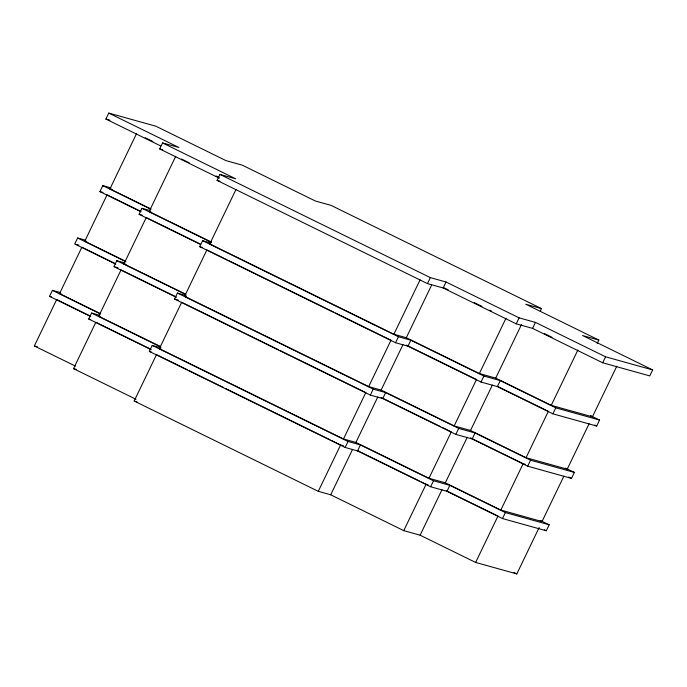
<?xml version="1.0" encoding="UTF-8"?>
<svg xmlns="http://www.w3.org/2000/svg" width="687" height="687" viewBox="0 0 687 687"><rect width="100%" height="100%" fill="white"/><g stroke="black" fill="none" stroke-linecap="round" stroke-linejoin="round"><path stroke-width="1.03" d="M160.655 145.936L105.884 119.066L108.769 113.089L155.837 126.202L225.971 160.612L242.313 165.172L315.376 201.008L331.065 205.387L541.485 308.609L540.248 311.168M90.684 316.535L49.516 296.346L52.401 290.361L60.55 292.628M85.746 240.27L77.597 237.994L74.72 243.979L115.888 264.177M141.084 211.811L99.916 191.613L102.801 185.636L110.95 187.903M75.518 366.145L34.35 345.956L56.669 299.575L90.177 316.011M100.714 313.787L59.554 293.589L81.873 247.208L115.382 263.653M125.919 261.421L84.75 241.231L107.069 194.85L140.577 211.287M151.114 209.063L109.954 188.865L136.593 133.51M219.29 178.156L159.685 148.924L162.561 142.939L178.903 147.49L108.769 113.089M151.192 349.683L88.7 319.026L91.586 313.04L99.752 315.324M124.957 262.958L116.781 260.682L113.905 266.668L176.387 297.316M200.63 244.486L139.1 214.301L141.986 208.316L150.152 210.591M136.017 399.293L73.535 368.636L95.854 322.255L150.651 349.142M160.26 346.454L98.73 316.278L121.058 269.897L175.855 296.775M185.464 294.096L123.935 263.911L146.254 217.53L169.328 228.848M211.622 242.202L149.139 211.544L175.778 156.189M597.209 343.491L598.858 340.074L582.507 335.514L652.65 369.924L649.773 375.909L602.705 362.788L532.562 328.377L516.22 323.826L443.158 287.982L427.469 283.611L217.058 180.389L219.934 174.404L235.624 178.775L162.561 142.939M541.519 521.029L549.179 524.782L546.294 530.768L502.498 518.556L446.971 491.317L430.629 486.765L357.566 450.921L345.149 447.46L149.345 351.409L152.222 345.424L160.818 347.82M565.762 468.191L574.375 472.424L571.498 478.401L527.702 466.198L472.175 438.959L455.833 434.399L382.771 398.563L370.345 395.094L174.541 299.043L177.426 293.057L186.022 295.453M590.957 415.833L599.579 420.058L596.694 426.043L552.898 413.832L497.371 386.592L481.029 382.041L407.966 346.196L395.549 342.736L199.745 246.676L202.622 240.699L210.265 242.829M539.14 527.539L516.822 573.911L475.636 562.438L420.109 535.199L403.767 530.639L330.713 494.795L318.287 491.334L134.171 401.019L156.499 354.638L187.182 369.692M563.881 476.143L542.026 521.553L500.84 510.072L445.313 482.832L428.971 478.272L355.909 442.437L343.491 438.976L159.375 348.653L181.694 302.271L242.107 331.907M589.077 423.776L567.222 469.187L526.044 457.705L470.518 430.466L454.176 425.914L381.113 390.07L368.687 386.609L184.58 296.286L206.899 249.913L227.036 259.789M616.771 366.24L592.426 416.829L551.24 405.347L495.713 378.108L479.371 373.548L406.309 337.712L393.891 334.243L209.775 243.928L235.959 189.526M318.287 491.334L340.606 444.961L343.474 445.76M343.491 438.976L365.81 392.595L280.468 350.731M368.687 386.609L391.015 340.228L335.393 312.946M393.891 334.243L420.075 279.841M345.149 447.46L348.026 441.475L360.443 444.936L433.506 480.78L449.848 485.331L505.374 512.571L549.179 524.782M370.345 395.094L373.23 389.108L385.647 392.578L458.71 428.413L475.052 432.973L530.579 460.213L574.375 472.424M395.549 342.736L398.426 336.75L410.852 340.211L483.906 376.055L500.256 380.607L555.783 407.846L599.579 420.058M427.469 283.611L430.354 277.625L446.043 281.996L519.106 317.841L535.448 322.401L605.582 356.802L652.65 369.924M330.713 494.795L352.568 449.384M355.909 442.437L377.764 397.026M381.113 390.07L402.968 344.659M406.309 337.712L431.573 285.217M357.566 450.921L360.443 444.936M382.771 398.563L385.647 392.578M407.966 346.196L410.852 340.211M443.158 287.982L446.043 281.996M403.767 530.639L426.095 484.258L428.13 484.833M428.971 478.272L451.29 431.9L442.643 427.649M454.176 425.914L476.495 379.533L406.318 345.106M479.371 373.548L506.01 318.193M430.629 486.765L433.506 480.78M455.833 434.399L458.71 428.413M481.029 382.041L483.906 376.055M516.22 323.826L519.106 317.841M420.109 535.199L441.964 489.779M445.313 482.832L467.169 437.421M470.518 430.466L492.373 385.055M495.713 378.108L521.433 324.659M446.971 491.317L449.848 485.331M472.175 438.959L475.052 432.973M497.371 386.592L500.256 380.607M532.562 328.377L535.448 322.401M475.636 562.438L497.963 516.057L446.267 490.698M500.84 510.072L523.159 463.691L525.22 464.266M526.044 457.705L548.363 411.333L497.62 386.438M551.24 405.347L577.879 349.992M502.498 518.556L505.374 512.571M527.702 466.198L530.579 460.213M552.898 413.832L555.783 407.846M602.705 362.788L605.582 356.802M105.884 119.066L109.98 120.208M159.685 148.924L162.75 149.775M217.058 180.389L219.995 181.205M541.485 308.609L525.795 304.229L598.858 340.074M109.954 188.865L112.015 189.44M99.916 191.613L102.973 192.472M149.139 211.544L151.183 212.12M139.1 214.301L142.166 215.151M209.775 243.928L211.69 244.46M199.745 246.676L202.613 247.475M84.75 241.231L86.811 241.798M75.742 244.263L78.79 245.113M123.935 263.911L125.979 264.478M114.927 266.951L117.992 267.801M184.58 296.286L186.486 296.818M174.541 299.043L178.362 300.107M59.554 293.589L61.607 294.165M49.516 296.346L51.559 296.913M98.73 316.278L100.774 316.844M88.7 319.026L90.744 319.592M159.375 348.653L161.29 349.185M149.345 351.409L151.252 351.942M34.35 345.956L37.442 346.815M73.535 368.636L76.6 369.494M134.171 401.019L137.039 401.818M145.206 137.735L152.866 141.496M219.934 174.404L430.354 277.625M544.379 333.556L552.03 337.308M181.548 159.023L189.234 162.793M216.156 176.001L219.033 177.418M443.527 287.544L448.336 289.897M474.288 302.632L481.982 306.402M489.668 310.18L491.591 311.117M590.511 415.884L592.426 416.829M594.779 425.098L596.694 426.043M102.801 185.636L150.668 209.114M141.986 208.316L211.201 242.271M202.622 240.699L398.426 336.75M171.252 229.793L200.089 243.945M228.951 260.734L333.478 312.01M565.307 468.251L567.222 469.187M568.621 476.993L571.498 478.401M77.597 237.994L125.463 261.481M116.781 260.682L185.997 294.637M177.426 293.057L373.23 389.108M470.509 437.859L523.159 463.691M381.113 397.472L440.719 426.713M244.022 332.852L278.544 349.786M540.111 520.609L542.026 521.553M544.379 529.832L546.294 530.768M52.401 290.361L100.268 313.839M91.586 313.04L160.801 346.995M152.222 345.424L348.026 441.475M356.871 450.303L419.362 480.96M421.286 481.905L426.095 484.258M189.097 370.628L223.618 387.562M225.542 388.507L330.061 439.783M331.976 440.719L340.606 444.961M513.953 572.503L516.822 573.911"/></g></svg>
